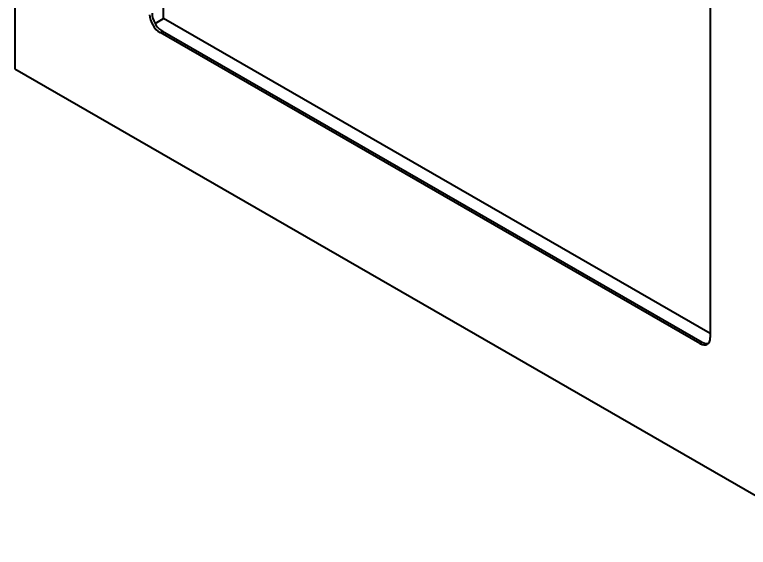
# Model space of a CAD drawing. Header units: inches. Extents: x 0 to 4752, y 0 to 3360.
# Drawn here: x 3631.9 to 4031.6, y 2097.1 to 2387.3 of the extents above; entities that cross this region are included whole.
import ezdxf

# ---------------------------------------------------------------- set-up
doc = ezdxf.new("R2010")
doc.units = ezdxf.units.IN
doc.header["$MEASUREMENT"] = 0
doc.layers.add('POWER SUPPLY CASE OUTLINE$0$가시적인 것(ISO)', color=3, linetype='Continuous', lineweight=40)
doc.layers.add('POWER SUPPLY CASE OUTLINE$0$가시적인 좁은 것(ISO)', color=3, linetype='Continuous', lineweight=35)

msp = doc.modelspace()

# ---------------------------------------------------------------- linework, layer by layer
at = {"layer": 'POWER SUPPLY CASE OUTLINE$0$가시적인 것(ISO)'}
for p, q in [((3631.868, 2939.771), (3631.868, 2357.678)), ((3712.987, 2385.098), (3712.987, 2827.654)), ((4010.877, 2649.57), (4010.877, 2211.365)), ((3708.368, 2382.438), (3712.987, 2385.098)), ((4010.877, 2213.555), (3712.987, 2385.098)), ((4005.22, 2208.082), (3711.064, 2377.476)), ((3712.365, 2378.225), (4006.521, 2208.831)), ((3631.868, 2357.678), (4084.416, 2097.072))]:
    msp.add_line(p, q, dxfattribs=at)
for centre, major_axis, start_param, end_param in [((3711.064, 2384.016), (-3.992, 6.933), 0.7873319, 2.3581282), ((3712.365, 2384.765), (3.992, -6.933), 3.9289245, 5.4997209), ((4005.22, 2214.623), (3.992, -6.933), 5.4997209, 7.0705172), ((4006.521, 2215.372), (3.992, -6.933), 5.4997209, 6.1201429)]:
    msp.add_ellipse(centre, major_axis=major_axis, ratio=0.5780931, start_param=start_param, end_param=end_param, dxfattribs=at)
at = {"layer": 'POWER SUPPLY CASE OUTLINE$0$가시적인 좁은 것(ISO)'}
for p, q in [((3711.064, 2377.476), (3712.365, 2378.225)), ((4005.22, 2208.082), (4006.521, 2208.831))]:
    msp.add_line(p, q, dxfattribs=at)

doc.saveas('drawing.dxf')
